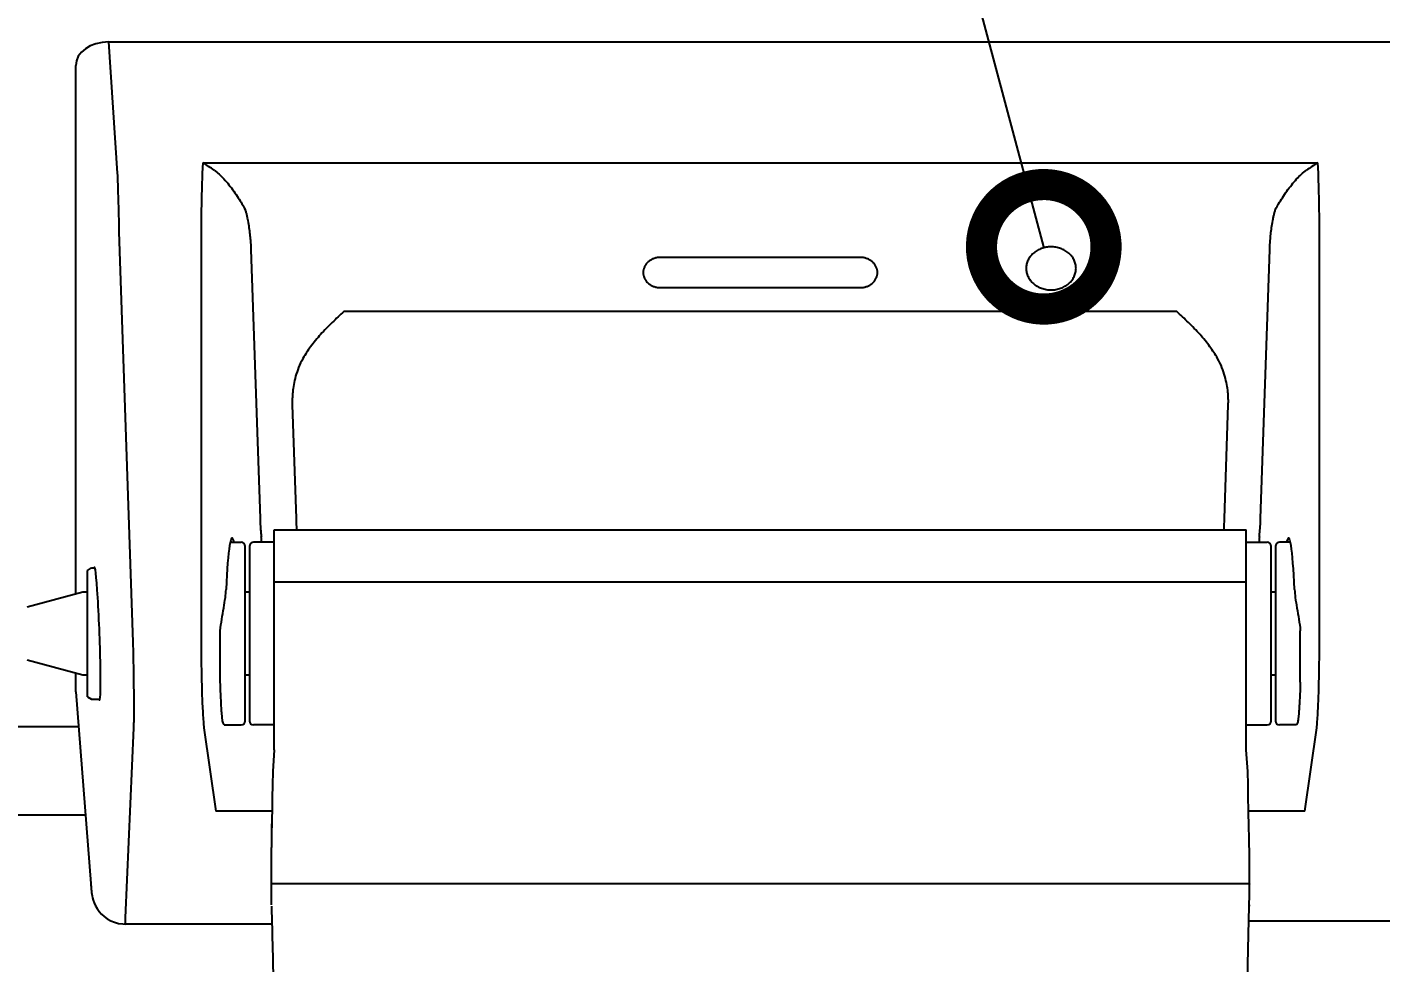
# Model space of a CAD drawing. Extents: x 230 to 4050, y 0 to 2754.
# Drawn here: x 674.6 to 837.5, y 2222.1 to 2334.8 of the extents above; entities that cross this region are included whole.
import ezdxf

# ---------------------------------------------------------------- set-up
doc = ezdxf.new("R2010")
doc.units = 0
doc.header["$PDMODE"] = 3
doc.layers.get('0').update_dxf_attribs({"linetype": 'CONTINUOUS'})
doc.layers.get('DEFPOINTS').update_dxf_attribs({"linetype": 'CONTINUOUS'})
doc.layers.add('SUNPOU', color=7, linetype='CONTINUOUS')
doc.styles.get("Standard").update_dxf_attribs({"font": 'SIMPLEX.shx', "bigfont": 'extfont.shx'})
doc.dimstyles.get("Standard").update_dxf_attribs({"dimscale": 10, "dimtxt": 2, "dimasz": 3, "dimexe": 1, "dimexo": 1, "dimgap": 0.6, "dimtad": 3, "dimdec": 0, "dimzin": 0, "dimdsep": 46, "dimtxsty": 'STANDARD', "dimblk1": 'OPEN', "dimblk2": 'OPEN', "dimsah": 1, "dimcen": 1.5, "dimadec": 0, "dimazin": 0, "dimtfac": 1, "dimtdec": 0, "dimtmove": 0, "dimatfit": 0, "dimldrblk": 'DOTSMALL', "dimfxl": 1, "dimtvp": 1, "dimtolj": 1, "dimtzin": 0, "dimarcsym": 0})

# ---------------------------------------------------------------- blocks, each defined once
blk = doc.blocks.new('_OPEN')
at = {"color": 0, "linetype": 'ByBlock'}
for p, q in [((-1, 0.1667), (0, 0)), ((0, 0), (-1, -0.1667)), ((0, 0), (-1, 0))]:
    blk.add_line(p, q, dxfattribs=at)
blk = doc.blocks.new('*D4')
at = {"layer": 'DEFPOINTS', "color": 0}
for p in [(801.72, 2491.51), (1088.83, 2491.51), (822.38, 1865.24)]:
    blk.add_point(p, dxfattribs=at)
at = {"layer": 'SUNPOU', "color": 0, "lineweight": -2}
for p, q in [((811.72, 2491.51), (1098.83, 2491.51)), ((1088.83, 1895.24), (1088.83, 2461.51)), ((832.38, 1865.24), (1098.83, 1865.24))]:
    blk.add_line(p, q, dxfattribs=at)
at = {"layer": 'SUNPOU', "color": 0, "lineweight": -2, "xscale": 30, "yscale": 30, "zscale": 30}
for p, rotation in [((1088.83, 2491.51), 90), ((1088.83, 1865.24), 270)]:
    blk.add_blockref('_OPEN', p, dxfattribs=dict(at, rotation=rotation))
at = {"layer": 'SUNPOU', "color": 0, "insert": (1072.83, 2178.38), "char_height": 20, "attachment_point": 5, "rotation": 90}
blk.add_mtext('\\A1;625\\P', dxfattribs=at)
blk = doc.blocks.new('_DotSmall')
at = {"color": 0, "linetype": 'ByBlock', "const_width": 0.5}
blk.add_lwpolyline([(-0.0625, 0, 1), (0.0625, 0, 1)], format="xyb", close=True, dxfattribs=at)
blk = doc.blocks.new('*D14')
at = {"layer": 'DEFPOINTS', "color": 0}
for p in [(872.8, 2491.51), (762.81, 1845.58), (1138.83, 1845.58)]:
    blk.add_point(p, dxfattribs=at)
at = {"layer": 'SUNPOU', "color": 0, "lineweight": -2}
for p, q in [((882.8, 2491.51), (1148.83, 2491.51)), ((1138.83, 2461.51), (1138.83, 1875.58)), ((772.81, 1845.58), (1148.83, 1845.58))]:
    blk.add_line(p, q, dxfattribs=at)
at = {"layer": 'SUNPOU', "color": 0, "lineweight": -2, "xscale": 30, "yscale": 30, "zscale": 30}
for p, rotation in [((1138.83, 2491.51), 90), ((1138.83, 1845.58), 270)]:
    blk.add_blockref('_OPEN', p, dxfattribs=dict(at, rotation=rotation))
at = {"layer": 'SUNPOU', "color": 0, "insert": (1122.83, 2168.55), "char_height": 20, "attachment_point": 5, "rotation": 90}
blk.add_mtext('\\A1;650', dxfattribs=at)

msp = doc.modelspace()

# ---------------------------------------------------------------- linework, layer by layer
at = {"color": 2, "linetype": 'Continuous'}
for p, q in [((685.45, 2317.18), (684.4, 2333.01)), ((684.4, 2333.01), (841.22, 2333.01)), ((680.42, 2266.52), (680.42, 2330.18)), ((695.72, 2318.44), (695.64, 2317.18)), ((695.72, 2318.44), (829.91, 2318.44)), ((829.98, 2317.18), (829.91, 2318.44)), ((687.33, 2260.7), (685.65, 2310.13)), ((695.51, 2310.13), (695.51, 2260.7)), ((830.11, 2260.7), (830.11, 2310.13)), ((701.5, 2308.01), (702.59, 2275.6)), ((823.03, 2275.6), (824.13, 2308.01)), ((774.81, 2307.06), (750.81, 2307.06)), ((750.81, 2303.41), (774.81, 2303.41)), ((812.93, 2300.54), (712.69, 2300.54)), ((706.48, 2289.29), (706.94, 2275.6)), ((818.68, 2275.6), (819.14, 2289.29)), ((704.31, 2247.75), (704.31, 2274.25)), ((704.31, 2274.25), (821.31, 2274.25)), ((821.31, 2247.75), (821.31, 2274.25)), ((699.01, 2272.75), (700.31, 2272.75)), ((700.81, 2251.25), (700.81, 2272.25)), ((701.31, 2272.25), (701.31, 2251.25)), ((704.31, 2272.75), (701.81, 2272.75)), ((821.31, 2272.75), (823.81, 2272.75)), ((824.31, 2251.25), (824.31, 2272.25)), ((824.81, 2272.25), (824.81, 2251.25)), ((826.61, 2272.75), (825.31, 2272.75)), ((681.81, 2269.36), (682.31, 2269.65)), ((681.81, 2254.14), (681.81, 2269.36)), ((682.31, 2269.65), (682.73, 2269.65)), ((704.31, 2268), (821.31, 2268)), ((681.27, 2266.75), (674.55, 2264.95)), ((681.81, 2266.75), (681.27, 2266.75)), ((701.31, 2266.75), (700.81, 2266.75)), ((824.81, 2266.75), (824.31, 2266.75)), ((697.81, 2255.91), (697.81, 2262.1)), ((827.81, 2255.91), (827.81, 2262.1)), ((681.27, 2256.75), (674.55, 2258.55)), ((680.42, 2254.75), (680.42, 2256.98)), ((681.81, 2256.75), (681.27, 2256.75)), ((701.31, 2256.75), (700.81, 2256.75)), ((824.81, 2256.75), (824.31, 2256.75)), ((680.42, 2254.75), (682.22, 2231.65)), ((680.42, 2254.75), (680.42, 2254.59)), ((681.81, 2254.14), (682.31, 2253.85)), ((682.31, 2253.85), (683.32, 2253.85)), ((612.13, 2250.58), (680.74, 2250.58)), ((698.27, 2250.75), (700.31, 2250.75)), ((704.31, 2250.75), (701.81, 2250.75)), ((821.31, 2250.75), (823.81, 2250.75)), ((827.35, 2250.75), (825.31, 2250.75)), ((686.4, 2227.5), (687.41, 2250.39)), ((695.84, 2250.39), (697.28, 2240.36)), ((828.34, 2240.36), (829.78, 2250.39)), ((681.57, 2239.88), (582.91, 2239.88)), ((704.04, 2240.36), (697.28, 2240.36)), ((704.01, 2239.21), (704.01, 2239.21)), ((704.01, 2239.21), (704.01, 2239.21)), ((821.63, 2238.31), (821.58, 2240.51)), ((828.34, 2240.36), (821.59, 2240.36)), ((821.61, 2239.21), (821.61, 2239.21)), ((821.61, 2239.21), (821.61, 2239.21)), ((682.22, 2231.65), (682.23, 2231.49)), ((821.7, 2231.63), (703.93, 2231.63)), ((821.7, 2231.63), (821.7, 2231.56)), ((821.7, 2231.56), (821.7, 2231.63)), ((821.66, 2229.07), (821.66, 2228.92)), ((821.66, 2228.92), (821.66, 2229.07)), ((704.02, 2226.77), (686.35, 2226.77)), ((821.61, 2227.14), (839.27, 2227.14))]:
    msp.add_line(p, q, dxfattribs=at)
for points in [[(704.31, 2247.75), (704.13, 2245.16), (704.1, 2243.53), (704.07, 2241.98), (704.04, 2240.52), (703.99, 2238.31)], [(821.58, 2240.51), (821.55, 2241.98), (821.52, 2243.53), (821.5, 2245.16), (821.31, 2247.75)], [(703.99, 2238.31), (703.97, 2237.36), (703.96, 2236.43), (703.95, 2235.52), (703.94, 2234.63), (703.93, 2233.76), (703.92, 2232.95), (703.92, 2232.19), (703.92, 2231.63)], [(821.7, 2231.56), (821.7, 2232.19), (821.7, 2232.94), (821.69, 2233.76), (821.69, 2234.62), (821.68, 2235.51), (821.66, 2236.43), (821.65, 2237.36), (821.63, 2238.31)], [(682.23, 2231.49), (682.25, 2231.24), (682.27, 2230.98)], [(682.27, 2230.98), (682.3, 2230.76), (682.32, 2230.57), (682.35, 2230.38), (682.38, 2230.17), (682.43, 2229.94), (682.5, 2229.66), (682.62, 2229.33), (682.77, 2228.98), (682.97, 2228.63), (683.21, 2228.29), (683.5, 2227.97), (683.83, 2227.67), (684.21, 2227.4), (684.62, 2227.17), (685.08, 2226.98), (685.57, 2226.85), (686.09, 2226.78), (686.35, 2226.77)], [(703.92, 2231.63), (703.93, 2230.43), (703.94, 2229.88), (703.95, 2229.36), (703.95, 2229.07)], [(821.66, 2228.92), (821.67, 2229.36), (821.68, 2229.88), (821.69, 2230.42), (821.7, 2231), (821.7, 2231.56)], [(820.94, 2166.7), (820.95, 2171.88), (820.97, 2177.07), (821, 2182.15), (821.03, 2187.11), (821.06, 2191.96), (821.1, 2196.67), (821.15, 2201.25), (821.2, 2205.69), (821.26, 2209.98), (821.33, 2214.11), (821.4, 2218.08), (821.48, 2221.88), (821.57, 2225.51), (821.66, 2228.92)]]:
    msp.add_lwpolyline(points, dxfattribs=at)
for centre, radius, start, end in [((684.41, 2299.51), 22.05, 54.9087, 59.1557), ((841.23, 2299.48), 22.08, 120.8477, 125.0879), ((804.71, 2277.6), 97.79, 181.1738, 181.9651), ((720.91, 2277.6), 97.79, 358.0349, 358.8262), ((625.22, 2268.55), 77.68, 3.1039, 3.5776), ((900.41, 2268.54), 77.68, 176.4224, 176.8961), ((700.31, 2272.25), 0.5, 360, 90), ((701.81, 2272.25), 0.5, 90, 180), ((823.81, 2272.25), 0.5, 0, 90), ((825.31, 2272.25), 0.5, 90, 180), ((700.31, 2251.25), 0.5, 270, 0), ((701.81, 2251.25), 0.5, 180, 270), ((823.81, 2251.25), 0.5, 270, 0), ((825.31, 2251.25), 0.5, 180, 270), ((708.22, 2233.69), 26.08, 184.4801, 184.8402), ((716.78, 2234.42), 34.67, 184.8419, 185.1619)]:
    msp.add_arc(centre, radius, start, end, dxfattribs=at)
for centre, major_axis, ratio, start_param, end_param in [((684.42, 2330.16), (4.01, -0.03), 0.710784, 1.582921, 3.147719), ((699.17, 2261.75), (0.07, 11.5), 0.068333, -0.290482, 1.089357), ((826.45, 2261.75), (-0.07, 11.5), 0.068333, 5.193828, 6.573667), ((682.98, 2261.75), (-0.3, 8), 0.037007, -3.288466, 0.141466)]:
    msp.add_ellipse(centre, major_axis=major_axis, ratio=ratio, start_param=start_param, end_param=end_param, dxfattribs=at)
for points, knots in [([(697.09, 2317.55), (697.29, 2317.41), (697.7, 2317.07), (698.28, 2316.48), (698.87, 2315.79), (699.44, 2315.04), (699.96, 2314.27), (700.41, 2313.54), (700.67, 2313.06), (700.79, 2312.84)], [0, 0, 0, 0, 0.754767, 1.574788, 2.489432, 3.473943, 4.415015, 5.276783, 6.043131, 6.043131, 6.043131, 6.043131]), ([(824.83, 2312.84), (824.95, 2313.06), (825.21, 2313.54), (825.66, 2314.27), (826.18, 2315.04), (826.75, 2315.79), (827.34, 2316.48), (827.92, 2317.07), (828.33, 2317.41), (828.54, 2317.55)], [0, 0, 0, 0, 0.766831, 1.629147, 2.570457, 3.554743, 4.468969, 5.288679, 6.043129, 6.043129, 6.043129, 6.043129]), ([(685.65, 2310.13), (685.64, 2310.55), (685.63, 2311.38), (685.6, 2312.62), (685.56, 2313.84), (685.53, 2315.01), (685.49, 2316.12), (685.46, 2316.84), (685.45, 2317.18)], [0, 0, 0, 0, 1.257271, 2.507898, 3.732553, 4.911706, 6.026554, 7.059832, 7.059832, 7.059832, 7.059832]), ([(695.64, 2317.18), (695.63, 2316.84), (695.6, 2316.12), (695.57, 2315.01), (695.54, 2313.84), (695.52, 2312.62), (695.51, 2311.38), (695.51, 2310.55), (695.51, 2310.13)], [0, 0, 0, 0, 1.033658, 2.148471, 3.327427, 4.551757, 5.801964, 7.058739, 7.058739, 7.058739, 7.058739]), ([(830.11, 2310.13), (830.11, 2310.55), (830.11, 2311.38), (830.1, 2312.62), (830.08, 2313.84), (830.05, 2315.01), (830.02, 2316.12), (830, 2316.84), (829.98, 2317.18)], [0, 0, 0, 0, 1.256775, 2.506982, 3.731311, 4.910268, 6.025081, 7.058739, 7.058739, 7.058739, 7.058739]), ([(700.79, 2312.84), (700.83, 2312.71), (700.9, 2312.47), (701, 2312.09), (701.06, 2311.82), (701.08, 2311.69)], [0, 0, 0, 0, 0.381449, 0.774657, 1.180547, 1.180547, 1.180547, 1.180547]), ([(824.54, 2311.69), (824.56, 2311.82), (824.62, 2312.09), (824.72, 2312.47), (824.79, 2312.71), (824.83, 2312.84)], [0, 0, 0, 0, 0.405891, 0.7991, 1.180548, 1.180548, 1.180548, 1.180548]), ([(701.08, 2311.69), (701.14, 2311.41), (701.23, 2310.86), (701.34, 2310.07), (701.42, 2309.33), (701.47, 2308.65), (701.49, 2308.21), (701.5, 2308.01)], [0, 0, 0, 0, 0.864048, 1.666099, 2.407514, 3.089184, 3.711654, 3.711654, 3.711654, 3.711654]), ([(824.13, 2308.01), (824.13, 2308.21), (824.15, 2308.65), (824.2, 2309.33), (824.28, 2310.07), (824.39, 2310.86), (824.48, 2311.41), (824.54, 2311.69)], [0, 0, 0, 0, 0.622354, 1.303966, 2.04538, 2.84749, 3.711654, 3.711654, 3.711654, 3.711654]), ([(797.81, 2308.33), (797.61, 2308.33), (797.22, 2308.3), (796.66, 2308.15), (796.14, 2307.91), (795.68, 2307.59), (795.3, 2307.19), (795.02, 2306.74), (794.85, 2306.25), (794.81, 2305.9), (794.81, 2305.73)], [0, 0, 0, 0, 0.587396, 1.169271, 1.740805, 2.298538, 2.840938, 3.368776, 3.885191, 4.395318, 4.395318, 4.395318, 4.395318]), ([(800.81, 2305.73), (800.81, 2305.9), (800.77, 2306.25), (800.6, 2306.74), (800.32, 2307.19), (799.94, 2307.59), (799.48, 2307.91), (798.96, 2308.15), (798.4, 2308.3), (798.01, 2308.33), (797.81, 2308.33)], [0, 0, 0, 0, 0.510127, 1.026542, 1.55438, 2.09678, 2.654513, 3.226047, 3.807922, 4.395318, 4.395318, 4.395318, 4.395318]), ([(750.81, 2307.06), (750.68, 2307.06), (750.42, 2307.04), (750.05, 2306.94), (749.7, 2306.79), (749.39, 2306.59), (749.12, 2306.34), (748.92, 2306.05), (748.78, 2305.74), (748.7, 2305.4), (748.7, 2305.06), (748.78, 2304.73), (748.92, 2304.41), (749.12, 2304.12), (749.39, 2303.88), (749.7, 2303.67), (750.05, 2303.52), (750.42, 2303.43), (750.68, 2303.41), (750.81, 2303.41)], [0, 0, 0, 0, 0.387888, 0.772555, 1.151205, 1.521518, 1.88243, 2.233996, 2.577605, 2.915845, 3.252217, 3.590455, 3.93406, 4.285622, 4.646532, 5.016841, 5.395487, 5.780151, 6.167991, 6.167991, 6.167991, 6.167991]), ([(774.81, 2303.41), (774.94, 2303.41), (775.2, 2303.43), (775.57, 2303.52), (775.92, 2303.67), (776.23, 2303.88), (776.5, 2304.12), (776.7, 2304.41), (776.85, 2304.73), (776.92, 2305.06), (776.92, 2305.4), (776.85, 2305.74), (776.7, 2306.05), (776.5, 2306.34), (776.23, 2306.59), (775.92, 2306.79), (775.57, 2306.94), (775.2, 2307.04), (774.94, 2307.06), (774.81, 2307.06)], [0, 0, 0, 0, 0.387888, 0.772555, 1.151205, 1.521518, 1.88243, 2.233996, 2.577605, 2.915845, 3.252217, 3.590455, 3.93406, 4.285622, 4.646532, 5.016841, 5.395487, 5.780151, 6.167991, 6.167991, 6.167991, 6.167991]), ([(794.81, 2305.73), (794.81, 2305.56), (794.85, 2305.22), (795.02, 2304.73), (795.3, 2304.27), (795.68, 2303.88), (796.14, 2303.56), (796.66, 2303.32), (797.22, 2303.17), (797.61, 2303.14), (797.81, 2303.14)], [0, 0, 0, 0, 0.510127, 1.026542, 1.55438, 2.09678, 2.654513, 3.226047, 3.807922, 4.395318, 4.395318, 4.395318, 4.395318]), ([(797.81, 2303.14), (798.01, 2303.14), (798.4, 2303.17), (798.96, 2303.32), (799.48, 2303.56), (799.94, 2303.88), (800.32, 2304.27), (800.6, 2304.73), (800.77, 2305.22), (800.81, 2305.56), (800.81, 2305.73)], [0, 0, 0, 0, 0.587396, 1.169271, 1.740805, 2.298538, 2.840938, 3.368776, 3.885191, 4.395318, 4.395318, 4.395318, 4.395318]), ([(712.69, 2300.54), (712.22, 2300.1), (711.25, 2299.21), (709.89, 2297.82), (708.7, 2296.37), (708.04, 2295.37), (707.76, 2294.88)], [0, 0, 0, 0, 1.919713, 3.94253, 5.834975, 7.533782, 7.533782, 7.533782, 7.533782]), ([(817.86, 2294.88), (817.58, 2295.37), (816.92, 2296.37), (815.73, 2297.82), (814.37, 2299.21), (813.41, 2300.1), (812.93, 2300.54)], [0, 0, 0, 0, 1.698802, 3.59116, 5.613918, 7.533783, 7.533783, 7.533783, 7.533783]), ([(707.76, 2294.88), (707.56, 2294.53), (707.23, 2293.83), (706.87, 2292.77), (706.65, 2291.77), (706.52, 2290.86), (706.47, 2290.04), (706.48, 2289.53), (706.48, 2289.29)], [0, 0, 0, 0, 1.210063, 2.322362, 3.340115, 4.262331, 5.085351, 5.804468, 5.804468, 5.804468, 5.804468]), ([(819.14, 2289.29), (819.15, 2289.53), (819.15, 2290.04), (819.1, 2290.86), (818.97, 2291.78), (818.75, 2292.77), (818.39, 2293.83), (818.06, 2294.53), (817.86, 2294.88)], [0, 0, 0, 0, 0.719659, 1.543111, 2.465564, 3.483282, 4.595197, 5.804469, 5.804469, 5.804469, 5.804469]), ([(702.59, 2275.6), (702.59, 2275.48), (702.6, 2275.25), (702.62, 2274.9), (702.64, 2274.57), (702.67, 2274.26), (702.69, 2273.96), (702.72, 2273.67), (702.74, 2273.48), (702.75, 2273.39)], [0, 0, 0, 0, 0.358217, 0.702573, 1.033106, 1.349755, 1.652399, 1.940828, 2.2147, 2.2147, 2.2147, 2.2147]), ([(822.88, 2273.39), (822.89, 2273.48), (822.9, 2273.67), (822.93, 2273.96), (822.95, 2274.26), (822.98, 2274.57), (823, 2274.9), (823.02, 2275.25), (823.03, 2275.48), (823.03, 2275.6)], [0, 0, 0, 0, 0.273638, 0.561884, 0.864424, 1.18105, 1.511652, 1.856192, 2.21471, 2.21471, 2.21471, 2.21471]), ([(697.81, 2262.1), (697.85, 2262.56), (697.98, 2263.48), (698.22, 2264.8), (698.42, 2266), (698.49, 2266.75), (698.5, 2267.08)], [0, 0, 0, 0, 1.386506, 2.774862, 4.035569, 5.031613, 5.031613, 5.031613, 5.031613]), ([(827.12, 2267.08), (827.13, 2266.75), (827.21, 2266), (827.4, 2264.8), (827.64, 2263.48), (827.77, 2262.56), (827.81, 2262.1)], [0, 0, 0, 0, 0.996105, 2.256931, 3.645311, 5.031613, 5.031613, 5.031613, 5.031613]), ([(687.41, 2250.39), (687.41, 2250.65), (687.43, 2251.23), (687.43, 2252.19), (687.44, 2253.32), (687.43, 2254.6), (687.41, 2256), (687.39, 2257.51), (687.36, 2259.08), (687.34, 2260.15), (687.33, 2260.7)], [0, 0, 0, 0, 0.784789, 1.75383, 2.890382, 4.174682, 5.584432, 7.09515, 8.680517, 10.313032, 10.313032, 10.313032, 10.313032]), ([(695.51, 2260.7), (695.51, 2260.15), (695.51, 2259.08), (695.53, 2257.51), (695.56, 2256.01), (695.59, 2254.6), (695.64, 2253.33), (695.7, 2252.2), (695.76, 2251.23), (695.81, 2250.65), (695.84, 2250.39)], [0, 0, 0, 0, 1.630961, 3.215509, 4.72607, 6.136381, 7.421993, 8.560617, 9.532503, 10.32093, 10.32093, 10.32093, 10.32093]), ([(829.78, 2250.39), (829.81, 2250.65), (829.86, 2251.23), (829.92, 2252.2), (829.98, 2253.33), (830.03, 2254.6), (830.06, 2256.01), (830.09, 2257.51), (830.11, 2259.08), (830.11, 2260.15), (830.11, 2260.7)], [0, 0, 0, 0, 0.788426, 1.760313, 2.898937, 4.184549, 5.594859, 7.10542, 8.689968, 10.32093, 10.32093, 10.32093, 10.32093]), ([(698.07, 2251.35), (698.05, 2251.57), (698, 2252.06), (697.94, 2252.85), (697.89, 2253.77), (697.85, 2254.8), (697.82, 2255.53), (697.81, 2255.91)], [0, 0, 0, 0, 0.66232, 1.462362, 2.388879, 3.428594, 4.566954, 4.566954, 4.566954, 4.566954]), ([(827.81, 2255.91), (827.8, 2255.53), (827.78, 2254.8), (827.73, 2253.77), (827.68, 2252.85), (827.62, 2252.06), (827.57, 2251.57), (827.55, 2251.35)], [0, 0, 0, 0, 1.138359, 2.178075, 3.104592, 3.904634, 4.566954, 4.566954, 4.566954, 4.566954]), ([(698.26, 2250.75), (698.23, 2250.8), (698.14, 2250.99), (698.09, 2251.2), (698.07, 2251.35)], [0, 0, 0, 0, 0.174507, 0.6376114, 0.6376114, 0.6376114, 0.6376114]), ([(827.55, 2251.35), (827.53, 2251.2), (827.48, 2250.99), (827.39, 2250.8), (827.36, 2250.75)], [0, 0, 0, 0, 0.4629855, 0.6376104, 0.6376104, 0.6376104, 0.6376104]), ([(704.01, 2239.21), (704.01, 2239.13), (704.01, 2238.98), (704, 2238.76), (704, 2238.54), (703.99, 2238.31), (703.99, 2238.09), (703.98, 2237.87), (703.98, 2237.65), (703.98, 2237.44), (703.97, 2237.22), (703.97, 2237), (703.96, 2236.78), (703.96, 2236.57), (703.96, 2236.36), (703.96, 2236.14), (703.95, 2235.93), (703.95, 2235.72), (703.95, 2235.51), (703.94, 2235.3), (703.94, 2235.1), (703.94, 2234.89), (703.94, 2234.69), (703.94, 2234.48), (703.93, 2234.28), (703.93, 2234.08), (703.93, 2233.88), (703.93, 2233.68), (703.93, 2233.49), (703.93, 2233.3), (703.93, 2233.1), (703.93, 2232.91), (703.93, 2232.72), (703.92, 2232.54), (703.92, 2232.35), (703.92, 2232.17), (703.92, 2231.99), (703.92, 2231.81), (703.92, 2231.69), (703.93, 2231.63)], [0, 0, 0, 0, 0.223938, 0.447231, 0.669846, 0.891748, 1.112905, 1.333281, 1.552844, 1.771559, 1.989393, 2.206311, 2.422277, 2.637257, 2.851216, 3.064116, 3.275922, 3.486597, 3.696103, 3.904403, 4.111458, 4.31723, 4.521679, 4.724765, 4.926448, 5.126687, 5.325441, 5.522668, 5.718324, 5.912368, 6.104755, 6.29544, 6.48438, 6.67153, 6.856842, 7.040275, 7.221767, 7.401326, 7.578951, 7.578951, 7.578951, 7.578951]), ([(703.96, 2228.92), (703.97, 2228.62), (703.99, 2227.98), (704.02, 2226.97), (704.05, 2225.91), (704.07, 2224.82), (704.1, 2223.72), (704.13, 2222.6), (704.15, 2221.47), (704.18, 2220.32), (704.2, 2219.16), (704.22, 2217.98), (704.25, 2216.78), (704.27, 2215.57), (704.29, 2214.35), (704.31, 2213.11), (704.33, 2211.85), (704.35, 2210.58), (704.37, 2209.3), (704.39, 2208), (704.41, 2206.69), (704.42, 2205.37), (704.44, 2204.03), (704.46, 2202.68), (704.47, 2201.31), (704.49, 2199.93), (704.5, 2198.54), (704.52, 2197.14), (704.53, 2195.72), (704.54, 2194.29), (704.55, 2192.85), (704.56, 2191.4), (704.58, 2189.94), (704.59, 2188.46), (704.6, 2186.97), (704.61, 2185.48), (704.61, 2183.97), (704.62, 2182.45), (704.63, 2180.92), (704.64, 2179.37), (704.65, 2177.82), (704.65, 2176.26), (704.66, 2174.69), (704.67, 2173.11), (704.67, 2171.52), (704.68, 2169.92), (704.68, 2168.32), (704.68, 2167.24), (704.69, 2166.7)], [0, 0, 0, 0, 0.888613, 1.94106, 3.009951, 4.095148, 5.196507, 6.313879, 7.447119, 8.596081, 9.760608, 10.940545, 12.135737, 13.346028, 14.571254, 15.811254, 17.065866, 18.334923, 19.618253, 20.915686, 22.227053, 23.55218, 24.890887, 26.243, 27.60834, 28.98672, 30.377959, 31.781874, 33.198279, 34.626982, 36.067793, 37.520524, 38.98498, 40.460959, 41.948268, 43.446714, 44.956093, 46.476203, 48.00684, 49.547798, 51.098872, 52.65986, 54.230552, 55.810736, 57.400201, 58.99873, 60.606112, 62.222133, 62.222133, 62.222133, 62.222133]), ([(686.35, 2226.77), (686.38, 2226.79), (686.37, 2226.92), (686.4, 2227.14), (686.4, 2227.36), (686.4, 2227.5)], [0, 0, 0, 0, 0.0788755, 0.3231247, 0.7287892, 0.7287892, 0.7287892, 0.7287892])]:
    msp.add_open_spline(points, degree=3, knots=knots, dxfattribs=at)

# ---------------------------------------------------------------- dimensions: what is measured, and where the dimension line sits
at = {"layer": 'SUNPOU'}
for base, p1, p2, text, picture, middle in [((1138.83, 1845.58), (872.8, 2491.51), (762.81, 1845.58), '650', '*D14', (1122.83, 2168.55)), ((1088.83, 2491.51), (822.38, 1865.24), (801.72, 2491.51), '625\\P', '*D4', (1072.83, 2178.38))]:
    dim = msp.add_linear_dim(base=base, p1=p1, p2=p2, angle=90, text=text, dimstyle='STANDARD', dxfattribs=at)
    dim.commit()
    dim.dimension.update_dxf_attribs({"geometry": picture, "text_midpoint": middle})

# ---------------------------------------------------------------- leaders
msp.add_leader([(796.93, 2308.33), (729.87, 2559.76)], dimstyle='STANDARD', dxfattribs=at)

doc.saveas('drawing.dxf')
